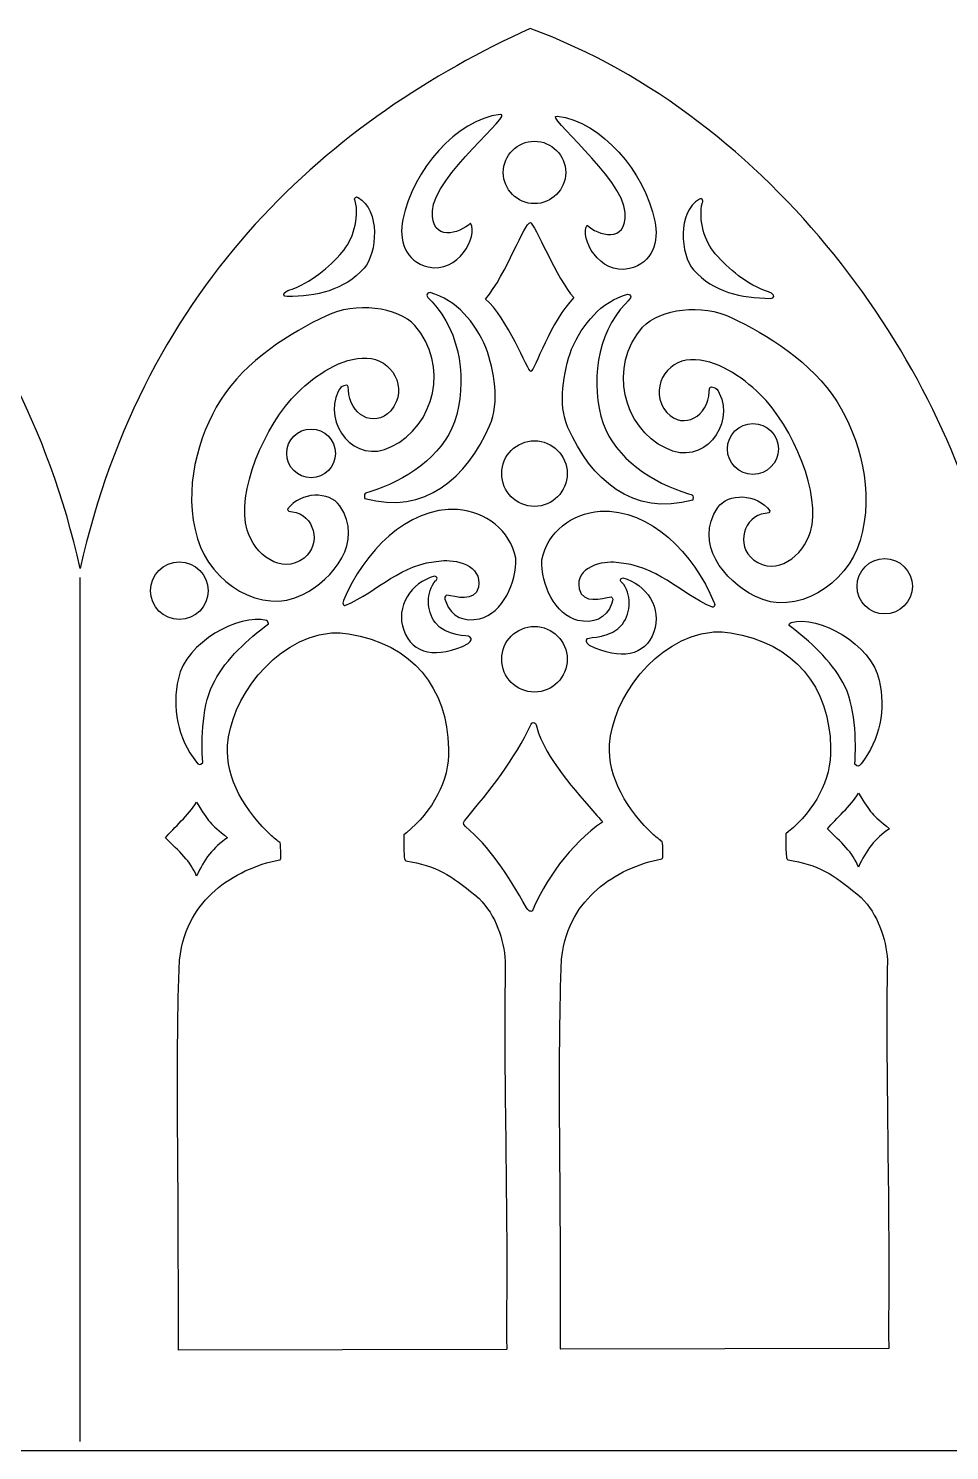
# Model space of a CAD drawing. Header units: centimetres. Extents: x -15.4 to 15.1, y -10.9 to 0.7.
# Drawn here: x -7.69 to -0.15, y -10.91 to 0.74 of the extents above; entities that cross this region are included whole.
import ezdxf
from ezdxf.lldxf.tags import DXFTag

# ---------------------------------------------------------------- set-up
doc = ezdxf.new("R2010")
doc.units = ezdxf.units.CM
doc.header["$MEASUREMENT"] = 0
doc.layers.add('Layer 1', color=7, linetype='Continuous')
tags = doc.linetypes.add('New Line3', pattern=[0.3, 0.1, -0.2]).pattern_tags.tags
tags[6:7] = [DXFTag(74, 4), DXFTag(75, 0), DXFTag(340, '0'), DXFTag(46, 1.0), DXFTag(50, 0.0), DXFTag(44, 0.0), DXFTag(45, 0.0)]
tags[4:5] = [DXFTag(74, 4), DXFTag(75, 0), DXFTag(340, '0'), DXFTag(46, 1.0), DXFTag(50, 0.0), DXFTag(44, 0.0), DXFTag(45, 0.0)]

msp = doc.modelspace()

# ---------------------------------------------------------------- linework, layer by layer
at = {"layer": 'Layer 1', "color": 31, "lineweight": 25}
for points, knots in [([(11.30965, 0.74421), (13.30037, 0.00691), (14.70124, -1.98381), (15.06989, -3.71647), (15.06989, -3.71647), (15.06989, -3.71647), (15.06118, -10.90517), (15.06118, -10.90517), (15.06118, -10.90517), (15.06118, -10.90517), (7.62549, -10.90517), (7.62549, -10.90517), (7.62549, -10.90517), (7.62549, -10.90517), (0.17873, -10.90517), (0.17873, -10.90517), (0.17873, -10.90517), (0.17873, -10.90517), (-7.27039, -10.90517), (-7.27039, -10.90517), (-7.27039, -10.90517), (-7.27039, -10.90517), (-15.38072, -10.90517), (-15.38072, -10.90517), (-15.38072, -10.90517), (-15.38072, -10.90517), (-15.38072, -3.6796), (-15.38072, -3.6796), (-15.38072, -3.6796), (-15.38072, -3.6796), (-14.71715, -3.6796), (-14.71715, -3.6796), (-14.71715, -3.6796), (-14.3485, -1.98381), (-12.94762, 0.00691), (-10.9569, 0.74421), (-10.9569, 0.74421), (-9.33484, 0.00691), (-7.79972, -1.32281), (-7.27039, -3.6796), (-7.27039, -3.6796), (-6.74105, -1.32281), (-5.20594, 0.00691), (-3.58387, 0.74421), (-3.58387, 0.74421), (-1.59316, 0.00691), (-0.19228, -1.98381), (0.17637, -3.6796), (0.17637, -3.6796), (0.70571, -1.32281), (2.24082, 0.00691), (3.86289, 0.74421), (3.86289, 0.74421), (5.8536, 0.00691), (7.25448, -1.98381), (7.62313, -3.6796), (7.62313, -3.6796), (8.15247, -1.32281), (9.68758, 0.00691), (11.30965, 0.74421)], [0, 0, 0, 0, 0.0625, 0.0625, 0.0625, 0.0625, 0.125, 0.125, 0.125, 0.125, 0.1875, 0.1875, 0.1875, 0.1875, 0.25, 0.25, 0.25, 0.25, 0.3125, 0.3125, 0.3125, 0.3125, 0.375, 0.375, 0.375, 0.375, 0.4375, 0.4375, 0.4375, 0.4375, 0.5, 0.5, 0.5, 0.5, 0.5625, 0.5625, 0.5625, 0.5625, 0.625, 0.625, 0.625, 0.625, 0.6875, 0.6875, 0.6875, 0.6875, 0.75, 0.75, 0.75, 0.75, 0.8125, 0.8125, 0.8125, 0.8125, 0.875, 0.875, 0.875, 0.875, 1, 1, 1, 1]), ([(-4.41987, -1.20964), (-4.61123, -1.16547), (-4.66251, -0.98498), (-4.62825, -0.82128), (-4.62825, -0.82128), (-4.54301, -0.41399), (-4.19168, -0.00548), (-3.8297, 0.04055), (-3.8297, 0.04055), (-3.70716, 0.05613), (-4.37061, -0.4644), (-4.38559, -0.75023), (-4.38559, -0.75023), (-4.39926, -1.01124), (-4.16096, -0.93508), (-4.07282, -0.85208), (-4.07282, -0.85208), (-4.00967, -0.95812), (-4.17356, -1.26649), (-4.41988, -1.20964), (-4.41988, -1.20964), (-4.41988, -1.20964), (-4.41987, -1.20964), (-4.41987, -1.20964)], [0, 0, 0, 0, 0.14285714, 0.14285714, 0.14285714, 0.14285714, 0.28571429, 0.28571429, 0.28571429, 0.28571429, 0.42857143, 0.42857143, 0.42857143, 0.42857143, 0.57142857, 0.57142857, 0.57142857, 0.57142857, 0.71428571, 0.71428571, 0.71428571, 0.71428571, 1, 1, 1, 1]), ([(-2.77214, -1.22348), (-2.58078, -1.17931), (-2.5295, -0.99882), (-2.56376, -0.83512), (-2.56376, -0.83512), (-2.649, -0.42783), (-3.00033, -0.01932), (-3.36231, 0.02671), (-3.36231, 0.02671), (-3.48485, 0.04229), (-2.8214, -0.47824), (-2.80642, -0.76407), (-2.80642, -0.76407), (-2.79275, -1.02508), (-3.03105, -0.94892), (-3.11919, -0.86592), (-3.11919, -0.86592), (-3.18234, -0.97196), (-3.01845, -1.28033), (-2.77213, -1.22348), (-2.77213, -1.22348), (-2.77213, -1.22348), (-2.77214, -1.22348), (-2.77214, -1.22348)], [0, 0, 0, 0, 0.14285714, 0.14285714, 0.14285714, 0.14285714, 0.28571429, 0.28571429, 0.28571429, 0.28571429, 0.42857143, 0.42857143, 0.42857143, 0.42857143, 0.57142857, 0.57142857, 0.57142857, 0.57142857, 0.71428571, 0.71428571, 0.71428571, 0.71428571, 1, 1, 1, 1]), ([(-3.80506, -0.43547), (-3.80506, -0.57664), (-3.69062, -0.69109), (-3.54944, -0.69109), (-3.54944, -0.69109), (-3.40827, -0.69109), (-3.29382, -0.57665), (-3.29382, -0.43547), (-3.29382, -0.43547), (-3.29382, -0.2943), (-3.40826, -0.17985), (-3.54944, -0.17985), (-3.54944, -0.17985), (-3.69061, -0.17985), (-3.80506, -0.29429), (-3.80506, -0.43547)], [0, 0, 0, 0, 0.2, 0.2, 0.2, 0.2, 0.4, 0.4, 0.4, 0.4, 0.6, 0.6, 0.6, 0.6, 1, 1, 1, 1]), ([(-4.94575, -1.22006), (-4.83661, -1.09797), (-4.81178, -0.74127), (-4.9943, -0.64101), (-4.9943, -0.64101), (-5.00734, -0.63408), (-5.00787, -0.63408), (-5.01515, -0.64066), (-5.01515, -0.64066), (-5.02367, -0.64837), (-5.02495, -0.66169), (-5.01775, -0.66766), (-5.01775, -0.66766), (-4.9813, -0.81123), (-5.03912, -0.99243), (-5.12362, -1.08766), (-5.12362, -1.08766), (-5.23558, -1.21385), (-5.3752, -1.33969), (-5.56085, -1.40052), (-5.56085, -1.40052), (-5.56474, -1.40052), (-5.5754, -1.40547), (-5.58454, -1.41153), (-5.58454, -1.41153), (-5.61358, -1.43077), (-5.60948, -1.44916), (-5.57529, -1.45297), (-5.57529, -1.45297), (-5.33452, -1.4514), (-5.10836, -1.40194), (-4.94576, -1.22005), (-4.94576, -1.22005), (-4.94576, -1.22005), (-4.94575, -1.22006), (-4.94575, -1.22006)], [0, 0, 0, 0, 0.1, 0.1, 0.1, 0.1, 0.2, 0.2, 0.2, 0.2, 0.3, 0.3, 0.3, 0.3, 0.4, 0.4, 0.4, 0.4, 0.5, 0.5, 0.5, 0.5, 0.6, 0.6, 0.6, 0.6, 0.7, 0.7, 0.7, 0.7, 0.8, 0.8, 0.8, 0.8, 1, 1, 1, 1]), ([(-2.24627, -1.23389), (-2.35541, -1.1118), (-2.38024, -0.7551), (-2.19772, -0.65484), (-2.19772, -0.65484), (-2.18468, -0.64791), (-2.18415, -0.64791), (-2.17687, -0.65449), (-2.17687, -0.65449), (-2.16835, -0.6622), (-2.16707, -0.67552), (-2.17427, -0.68149), (-2.17427, -0.68149), (-2.21072, -0.82506), (-2.1529, -1.00626), (-2.0684, -1.10149), (-2.0684, -1.10149), (-1.95644, -1.22768), (-1.81682, -1.35352), (-1.63117, -1.41435), (-1.63117, -1.41435), (-1.62728, -1.41435), (-1.61662, -1.4193), (-1.60748, -1.42536), (-1.60748, -1.42536), (-1.57844, -1.4446), (-1.58254, -1.46299), (-1.61673, -1.4668), (-1.61673, -1.4668), (-1.8575, -1.46523), (-2.08366, -1.41577), (-2.24626, -1.23388), (-2.24626, -1.23388), (-2.24626, -1.23388), (-2.24627, -1.23389), (-2.24627, -1.23389)], [0, 0, 0, 0, 0.1, 0.1, 0.1, 0.1, 0.2, 0.2, 0.2, 0.2, 0.3, 0.3, 0.3, 0.3, 0.4, 0.4, 0.4, 0.4, 0.5, 0.5, 0.5, 0.5, 0.6, 0.6, 0.6, 0.6, 0.7, 0.7, 0.7, 0.7, 0.8, 0.8, 0.8, 0.8, 1, 1, 1, 1]), ([(-3.2276, -1.46082), (-3.36138, -1.31697), (-3.55173, -0.84825), (-3.5831, -0.84605), (-3.5831, -0.84605), (-3.63435, -0.84245), (-3.77697, -1.2685), (-3.94974, -1.4725), (-3.94974, -1.4725), (-3.77595, -1.61856), (-3.60386, -2.06521), (-3.57843, -2.06646), (-3.57843, -2.06646), (-3.55408, -2.06766), (-3.40903, -1.63986), (-3.2276, -1.46082)], [0, 0, 0, 0, 0.2, 0.2, 0.2, 0.2, 0.4, 0.4, 0.4, 0.4, 0.6, 0.6, 0.6, 0.6, 1, 1, 1, 1]), ([(-6.30974, -3.4375), (-6.43106, -3.02963), (-6.30551, -2.59575), (-6.12162, -2.30195), (-6.12162, -2.30195), (-5.91727, -1.97545), (-5.54445, -1.74749), (-5.2543, -1.60923), (-5.2543, -1.60923), (-5.02017, -1.49766), (-4.66911, -1.53259), (-4.52871, -1.68996), (-4.52871, -1.68996), (-4.24512, -2.00784), (-4.36723, -2.51516), (-4.72048, -2.68135), (-4.72048, -2.68135), (-5.02575, -2.83681), (-5.28523, -2.48964), (-5.15627, -2.22882), (-5.15627, -2.22882), (-5.14172, -2.19983), (-5.1315, -2.18901), (-5.11222, -2.18221), (-5.11222, -2.18221), (-5.07912, -2.17053), (-5.07428, -2.175), (-5.07279, -2.21863), (-5.07279, -2.21863), (-5.06634, -2.41467), (-4.86819, -2.53668), (-4.72584, -2.38918), (-4.72584, -2.38918), (-4.57067, -2.19744), (-4.72667, -1.96141), (-4.92174, -1.95545), (-4.92174, -1.95545), (-5.13151, -1.94904), (-5.34287, -2.09531), (-5.48788, -2.23685), (-5.48788, -2.23685), (-5.76459, -2.50693), (-5.99402, -3.06375), (-5.90266, -3.36638), (-5.90266, -3.36638), (-5.84435, -3.55952), (-5.62503, -3.73825), (-5.43693, -3.59445), (-5.43693, -3.59445), (-5.28763, -3.48031), (-5.3551, -3.23386), (-5.53252, -3.21612), (-5.53252, -3.21612), (-5.55756, -3.21411), (-5.57134, -3.20626), (-5.57119, -3.19408), (-5.57119, -3.19408), (-5.46617, -3.0471), (-5.22599, -3.04625), (-5.14461, -3.16598), (-5.14461, -3.16598), (-4.9435, -3.46186), (-5.19923, -3.76656), (-5.44796, -3.8936), (-5.44796, -3.8936), (-5.78335, -4.0649), (-6.20234, -3.79855), (-6.30974, -3.4375)], [0, 0, 0, 0, 0.05555556, 0.05555556, 0.05555556, 0.05555556, 0.11111111, 0.11111111, 0.11111111, 0.11111111, 0.16666667, 0.16666667, 0.16666667, 0.16666667, 0.22222222, 0.22222222, 0.22222222, 0.22222222, 0.27777778, 0.27777778, 0.27777778, 0.27777778, 0.33333333, 0.33333333, 0.33333333, 0.33333333, 0.38888889, 0.38888889, 0.38888889, 0.38888889, 0.44444444, 0.44444444, 0.44444444, 0.44444444, 0.5, 0.5, 0.5, 0.5, 0.55555556, 0.55555556, 0.55555556, 0.55555556, 0.61111111, 0.61111111, 0.61111111, 0.61111111, 0.66666667, 0.66666667, 0.66666667, 0.66666667, 0.72222222, 0.72222222, 0.72222222, 0.72222222, 0.77777778, 0.77777778, 0.77777778, 0.77777778, 0.83333333, 0.83333333, 0.83333333, 0.83333333, 0.88888889, 0.88888889, 0.88888889, 0.88888889, 1, 1, 1, 1]), ([(-4.93932, -3.10502), (-4.94053, -3.10381), (-4.94152, -3.09497), (-4.94152, -3.08538), (-4.94152, -3.08538), (-4.94152, -3.06428), (-4.93819, -3.06133), (-4.90516, -3.05312), (-4.90516, -3.05312), (-4.60415, -2.96424), (-4.30691, -2.76141), (-4.2049, -2.47885), (-4.2049, -2.47885), (-4.09721, -2.15463), (-4.15178, -1.74561), (-4.38799, -1.49653), (-4.38799, -1.49653), (-4.42207, -1.46078), (-4.4308, -1.4495), (-4.4308, -1.44126), (-4.4308, -1.44126), (-4.4308, -1.42769), (-4.42051, -1.41881), (-4.40501, -1.419), (-4.40501, -1.419), (-4.18391, -1.48115), (-4.03932, -1.66231), (-3.94683, -1.86884), (-3.94683, -1.86884), (-3.87897, -2.06187), (-3.83216, -2.31609), (-3.91673, -2.51012), (-3.91673, -2.51012), (-4.10364, -2.93587), (-4.44464, -3.24289), (-4.93931, -3.10502), (-4.93931, -3.10502), (-4.93931, -3.10502), (-4.93932, -3.10502), (-4.93932, -3.10502)], [0, 0, 0, 0, 0.09090909, 0.09090909, 0.09090909, 0.09090909, 0.18181818, 0.18181818, 0.18181818, 0.18181818, 0.27272727, 0.27272727, 0.27272727, 0.27272727, 0.36363636, 0.36363636, 0.36363636, 0.36363636, 0.45454545, 0.45454545, 0.45454545, 0.45454545, 0.54545455, 0.54545455, 0.54545455, 0.54545455, 0.63636364, 0.63636364, 0.63636364, 0.63636364, 0.72727273, 0.72727273, 0.72727273, 0.72727273, 0.81818182, 0.81818182, 0.81818182, 0.81818182, 1, 1, 1, 1]), ([(-2.2527, -3.11885), (-2.25149, -3.11764), (-2.2505, -3.1088), (-2.2505, -3.09921), (-2.2505, -3.09921), (-2.2505, -3.07811), (-2.25383, -3.07516), (-2.28686, -3.06695), (-2.28686, -3.06695), (-2.58787, -2.97807), (-2.88511, -2.77524), (-2.98712, -2.49268), (-2.98712, -2.49268), (-3.09481, -2.16846), (-3.04024, -1.75944), (-2.80403, -1.51036), (-2.80403, -1.51036), (-2.76995, -1.47461), (-2.76122, -1.46333), (-2.76122, -1.45509), (-2.76122, -1.45509), (-2.76122, -1.44152), (-2.77151, -1.43264), (-2.78701, -1.43283), (-2.78701, -1.43283), (-3.00811, -1.49498), (-3.1527, -1.67614), (-3.24519, -1.88267), (-3.24519, -1.88267), (-3.31305, -2.0757), (-3.35986, -2.32992), (-3.27529, -2.52395), (-3.27529, -2.52395), (-3.08838, -2.9497), (-2.74738, -3.25672), (-2.25271, -3.11885), (-2.25271, -3.11885), (-2.25271, -3.11885), (-2.2527, -3.11885), (-2.2527, -3.11885)], [0, 0, 0, 0, 0.09090909, 0.09090909, 0.09090909, 0.09090909, 0.18181818, 0.18181818, 0.18181818, 0.18181818, 0.27272727, 0.27272727, 0.27272727, 0.27272727, 0.36363636, 0.36363636, 0.36363636, 0.36363636, 0.45454545, 0.45454545, 0.45454545, 0.45454545, 0.54545455, 0.54545455, 0.54545455, 0.54545455, 0.63636364, 0.63636364, 0.63636364, 0.63636364, 0.72727273, 0.72727273, 0.72727273, 0.72727273, 0.81818182, 0.81818182, 0.81818182, 0.81818182, 1, 1, 1, 1]), ([(-0.88228, -3.45133), (-0.76096, -3.04346), (-0.88651, -2.60958), (-1.0704, -2.31578), (-1.0704, -2.31578), (-1.27475, -1.98928), (-1.64757, -1.76132), (-1.93772, -1.62306), (-1.93772, -1.62306), (-2.17185, -1.51149), (-2.52291, -1.54642), (-2.66331, -1.70379), (-2.66331, -1.70379), (-2.9469, -2.02167), (-2.82479, -2.52899), (-2.47154, -2.69518), (-2.47154, -2.69518), (-2.16627, -2.85064), (-1.90679, -2.50347), (-2.03575, -2.24265), (-2.03575, -2.24265), (-2.0503, -2.21366), (-2.06052, -2.20284), (-2.0798, -2.19604), (-2.0798, -2.19604), (-2.1129, -2.18436), (-2.11774, -2.18883), (-2.11923, -2.23246), (-2.11923, -2.23246), (-2.12568, -2.4285), (-2.32383, -2.55051), (-2.46618, -2.40301), (-2.46618, -2.40301), (-2.62135, -2.21127), (-2.46535, -1.97524), (-2.27028, -1.96928), (-2.27028, -1.96928), (-2.06051, -1.96287), (-1.84915, -2.10914), (-1.70414, -2.25068), (-1.70414, -2.25068), (-1.42743, -2.52076), (-1.198, -3.07758), (-1.28936, -3.38021), (-1.28936, -3.38021), (-1.34767, -3.57335), (-1.56699, -3.75208), (-1.75509, -3.60828), (-1.75509, -3.60828), (-1.90439, -3.49414), (-1.83692, -3.24769), (-1.6595, -3.22995), (-1.6595, -3.22995), (-1.63446, -3.22794), (-1.62068, -3.22009), (-1.62083, -3.20791), (-1.62083, -3.20791), (-1.72585, -3.06093), (-1.96603, -3.06008), (-2.04741, -3.17981), (-2.04741, -3.17981), (-2.24852, -3.47569), (-1.99279, -3.78039), (-1.74406, -3.90743), (-1.74406, -3.90743), (-1.40867, -4.07873), (-0.98968, -3.81238), (-0.88228, -3.45133)], [0, 0, 0, 0, 0.05555556, 0.05555556, 0.05555556, 0.05555556, 0.11111111, 0.11111111, 0.11111111, 0.11111111, 0.16666667, 0.16666667, 0.16666667, 0.16666667, 0.22222222, 0.22222222, 0.22222222, 0.22222222, 0.27777778, 0.27777778, 0.27777778, 0.27777778, 0.33333333, 0.33333333, 0.33333333, 0.33333333, 0.38888889, 0.38888889, 0.38888889, 0.38888889, 0.44444444, 0.44444444, 0.44444444, 0.44444444, 0.5, 0.5, 0.5, 0.5, 0.55555556, 0.55555556, 0.55555556, 0.55555556, 0.61111111, 0.61111111, 0.61111111, 0.61111111, 0.66666667, 0.66666667, 0.66666667, 0.66666667, 0.72222222, 0.72222222, 0.72222222, 0.72222222, 0.77777778, 0.77777778, 0.77777778, 0.77777778, 0.83333333, 0.83333333, 0.83333333, 0.83333333, 0.88888889, 0.88888889, 0.88888889, 0.88888889, 1, 1, 1, 1]), ([(-5.57853, -2.73686), (-5.57853, -2.84706), (-5.48919, -2.9364), (-5.37899, -2.9364), (-5.37899, -2.9364), (-5.26879, -2.9364), (-5.17945, -2.84706), (-5.17945, -2.73686), (-5.17945, -2.73686), (-5.17945, -2.62666), (-5.26879, -2.53732), (-5.37899, -2.53732), (-5.37899, -2.53732), (-5.48919, -2.53732), (-5.57853, -2.62666), (-5.57853, -2.73686)], [0, 0, 0, 0, 0.2, 0.2, 0.2, 0.2, 0.4, 0.4, 0.4, 0.4, 0.6, 0.6, 0.6, 0.6, 1, 1, 1, 1]), ([(-1.96869, -2.70058), (-1.96869, -2.81579), (-1.87529, -2.90919), (-1.76008, -2.90919), (-1.76008, -2.90919), (-1.64487, -2.90919), (-1.55147, -2.81579), (-1.55147, -2.70058), (-1.55147, -2.70058), (-1.55147, -2.58537), (-1.64487, -2.49197), (-1.76008, -2.49197), (-1.76008, -2.49197), (-1.87529, -2.49197), (-1.96869, -2.58537), (-1.96869, -2.70058)], [0, 0, 0, 0, 0.2, 0.2, 0.2, 0.2, 0.4, 0.4, 0.4, 0.4, 0.6, 0.6, 0.6, 0.6, 1, 1, 1, 1]), ([(-3.81785, -2.90219), (-3.81785, -3.05042), (-3.69768, -3.17059), (-3.54945, -3.17059), (-3.54945, -3.17059), (-3.40122, -3.17059), (-3.28105, -3.05042), (-3.28105, -2.90219), (-3.28105, -2.90219), (-3.28105, -2.75396), (-3.40122, -2.63379), (-3.54945, -2.63379), (-3.54945, -2.63379), (-3.69768, -2.63379), (-3.81785, -2.75396), (-3.81785, -2.90219)], [0, 0, 0, 0, 0.2, 0.2, 0.2, 0.2, 0.4, 0.4, 0.4, 0.4, 0.6, 0.6, 0.6, 0.6, 1, 1, 1, 1]), ([(-4.2768, -3.95014), (-4.28746, -3.9195), (-4.28566, -3.90646), (-4.26966, -3.89848), (-4.26966, -3.89848), (-4.19301, -3.90735), (-4.03929, -3.96358), (-4.00861, -3.83167), (-4.00861, -3.83167), (-3.9722, -3.65236), (-4.20606, -3.60042), (-4.31295, -3.61768), (-4.31295, -3.61768), (-4.6518, -3.63888), (-4.81951, -3.86092), (-5.10192, -3.98397), (-5.10192, -3.98397), (-5.1089, -3.98397), (-5.11945, -3.97074), (-5.11945, -3.96198), (-5.11945, -3.96198), (-5.11945, -3.95879), (-5.1164, -3.94973), (-5.11266, -3.94184), (-5.11266, -3.94184), (-4.94807, -3.54387), (-4.59498, -3.17692), (-4.18058, -3.19538), (-4.18058, -3.19538), (-3.94641, -3.2195), (-3.7494, -3.36246), (-3.70221, -3.59578), (-3.70221, -3.59578), (-3.6951, -3.79334), (-3.80806, -4.04619), (-3.99902, -4.09131), (-3.99902, -4.09131), (-4.12501, -4.11752), (-4.22776, -4.08248), (-4.27679, -3.95014), (-4.27679, -3.95014), (-4.27679, -3.95014), (-4.2768, -3.95014), (-4.2768, -3.95014)], [0, 0, 0, 0, 0.08333333, 0.08333333, 0.08333333, 0.08333333, 0.16666667, 0.16666667, 0.16666667, 0.16666667, 0.25, 0.25, 0.25, 0.25, 0.33333333, 0.33333333, 0.33333333, 0.33333333, 0.41666667, 0.41666667, 0.41666667, 0.41666667, 0.5, 0.5, 0.5, 0.5, 0.58333333, 0.58333333, 0.58333333, 0.58333333, 0.66666667, 0.66666667, 0.66666667, 0.66666667, 0.75, 0.75, 0.75, 0.75, 0.83333333, 0.83333333, 0.83333333, 0.83333333, 1, 1, 1, 1]), ([(-2.91521, -3.96397), (-2.90455, -3.93333), (-2.90635, -3.92029), (-2.92235, -3.91231), (-2.92235, -3.91231), (-2.999, -3.92118), (-3.15272, -3.97741), (-3.1834, -3.8455), (-3.1834, -3.8455), (-3.21981, -3.66619), (-2.98595, -3.61425), (-2.87906, -3.63151), (-2.87906, -3.63151), (-2.54021, -3.65271), (-2.3725, -3.87475), (-2.09009, -3.9978), (-2.09009, -3.9978), (-2.08311, -3.9978), (-2.07256, -3.98457), (-2.07256, -3.97581), (-2.07256, -3.97581), (-2.07256, -3.97262), (-2.07561, -3.96356), (-2.07935, -3.95567), (-2.07935, -3.95567), (-2.24394, -3.5577), (-2.59703, -3.19075), (-3.01143, -3.20921), (-3.01143, -3.20921), (-3.2456, -3.23333), (-3.44261, -3.37629), (-3.4898, -3.60961), (-3.4898, -3.60961), (-3.49691, -3.80717), (-3.38395, -4.06002), (-3.19299, -4.10514), (-3.19299, -4.10514), (-3.067, -4.13135), (-2.96425, -4.09631), (-2.91522, -3.96397), (-2.91522, -3.96397), (-2.91522, -3.96397), (-2.91521, -3.96397), (-2.91521, -3.96397)], [0, 0, 0, 0, 0.08333333, 0.08333333, 0.08333333, 0.08333333, 0.16666667, 0.16666667, 0.16666667, 0.16666667, 0.25, 0.25, 0.25, 0.25, 0.33333333, 0.33333333, 0.33333333, 0.33333333, 0.41666667, 0.41666667, 0.41666667, 0.41666667, 0.5, 0.5, 0.5, 0.5, 0.58333333, 0.58333333, 0.58333333, 0.58333333, 0.66666667, 0.66666667, 0.66666667, 0.66666667, 0.75, 0.75, 0.75, 0.75, 0.83333333, 0.83333333, 0.83333333, 0.83333333, 1, 1, 1, 1]), ([(-0.90751, -3.82525), (-0.90751, -3.95048), (-0.80599, -4.052), (-0.68076, -4.052), (-0.68076, -4.052), (-0.55553, -4.052), (-0.45401, -3.95048), (-0.45401, -3.82525), (-0.45401, -3.82525), (-0.45401, -3.70002), (-0.55553, -3.5985), (-0.68076, -3.5985), (-0.68076, -3.5985), (-0.80599, -3.5985), (-0.90751, -3.70002), (-0.90751, -3.82525)], [0, 0, 0, 0, 0.2, 0.2, 0.2, 0.2, 0.4, 0.4, 0.4, 0.4, 0.6, 0.6, 0.6, 0.6, 1, 1, 1, 1]), ([(-6.69414, -3.86153), (-6.69414, -3.99177), (-6.58856, -4.09735), (-6.45832, -4.09735), (-6.45832, -4.09735), (-6.32808, -4.09735), (-6.2225, -3.99177), (-6.2225, -3.86153), (-6.2225, -3.86153), (-6.2225, -3.73129), (-6.32808, -3.62571), (-6.45832, -3.62571), (-6.45832, -3.62571), (-6.58856, -3.62571), (-6.69414, -3.73129), (-6.69414, -3.86153)], [0, 0, 0, 0, 0.2, 0.2, 0.2, 0.2, 0.4, 0.4, 0.4, 0.4, 0.6, 0.6, 0.6, 0.6, 1, 1, 1, 1]), ([(-4.62086, -4.18568), (-4.69008, -3.99564), (-4.56025, -3.7922), (-4.36733, -3.74349), (-4.36733, -3.74349), (-4.35738, -3.74349), (-4.347, -3.75212), (-4.347, -3.76039), (-4.347, -3.76039), (-4.347, -3.76877), (-4.354, -3.77993), (-4.35926, -3.77993), (-4.35926, -3.77993), (-4.4392, -3.87314), (-4.43485, -4.02544), (-4.36315, -4.12215), (-4.36315, -4.12215), (-4.27684, -4.23858), (-4.088, -4.22634), (-4.07772, -4.23913), (-4.07772, -4.23913), (-4.06094, -4.26002), (-4.0626, -4.26611), (-4.09306, -4.29541), (-4.09306, -4.29541), (-4.3476, -4.4225), (-4.54865, -4.38393), (-4.62085, -4.18569), (-4.62085, -4.18569), (-4.62085, -4.18569), (-4.62086, -4.18568), (-4.62086, -4.18568)], [0, 0, 0, 0, 0.11111111, 0.11111111, 0.11111111, 0.11111111, 0.22222222, 0.22222222, 0.22222222, 0.22222222, 0.33333333, 0.33333333, 0.33333333, 0.33333333, 0.44444444, 0.44444444, 0.44444444, 0.44444444, 0.55555556, 0.55555556, 0.55555556, 0.55555556, 0.66666667, 0.66666667, 0.66666667, 0.66666667, 0.77777778, 0.77777778, 0.77777778, 0.77777778, 1, 1, 1, 1]), ([(-2.57115, -4.19951), (-2.50193, -4.00947), (-2.63176, -3.80603), (-2.82468, -3.75732), (-2.82468, -3.75732), (-2.83463, -3.75732), (-2.84501, -3.76595), (-2.84501, -3.77422), (-2.84501, -3.77422), (-2.84501, -3.7826), (-2.83801, -3.79376), (-2.83275, -3.79376), (-2.83275, -3.79376), (-2.75281, -3.88697), (-2.75716, -4.03927), (-2.82886, -4.13598), (-2.82886, -4.13598), (-2.91517, -4.25241), (-3.10401, -4.24017), (-3.11429, -4.25296), (-3.11429, -4.25296), (-3.13107, -4.27385), (-3.12941, -4.27994), (-3.09895, -4.30924), (-3.09895, -4.30924), (-2.84441, -4.43633), (-2.64336, -4.39776), (-2.57116, -4.19952), (-2.57116, -4.19952), (-2.57116, -4.19952), (-2.57115, -4.19951), (-2.57115, -4.19951)], [0, 0, 0, 0, 0.11111111, 0.11111111, 0.11111111, 0.11111111, 0.22222222, 0.22222222, 0.22222222, 0.22222222, 0.33333333, 0.33333333, 0.33333333, 0.33333333, 0.44444444, 0.44444444, 0.44444444, 0.44444444, 0.55555556, 0.55555556, 0.55555556, 0.55555556, 0.66666667, 0.66666667, 0.66666667, 0.66666667, 0.77777778, 0.77777778, 0.77777778, 0.77777778, 1, 1, 1, 1]), ([(-6.31826, -5.26728), (-6.47407, -5.06604), (-6.52052, -4.81906), (-6.46635, -4.5797), (-6.46635, -4.5797), (-6.40419, -4.28752), (-5.96917, -4.04437), (-5.74412, -4.10699), (-5.74412, -4.10699), (-5.7351, -4.11182), (-5.7263, -4.12746), (-5.72886, -4.13412), (-5.72886, -4.13412), (-5.89656, -4.25771), (-6.07602, -4.42366), (-6.16894, -4.59974), (-6.16894, -4.59974), (-6.27255, -4.7786), (-6.27912, -5.07828), (-6.2672, -5.26912), (-6.2672, -5.26912), (-6.28994, -5.29321), (-6.29998, -5.28799), (-6.31826, -5.26728)], [0, 0, 0, 0, 0.14285714, 0.14285714, 0.14285714, 0.14285714, 0.28571429, 0.28571429, 0.28571429, 0.28571429, 0.42857143, 0.42857143, 0.42857143, 0.42857143, 0.57142857, 0.57142857, 0.57142857, 0.57142857, 0.71428571, 0.71428571, 0.71428571, 0.71428571, 1, 1, 1, 1]), ([(-0.87375, -5.28112), (-0.71794, -5.07988), (-0.67149, -4.8329), (-0.72566, -4.59354), (-0.72566, -4.59354), (-0.78782, -4.30136), (-1.22284, -4.05821), (-1.44789, -4.12083), (-1.44789, -4.12083), (-1.45691, -4.12566), (-1.46571, -4.1413), (-1.46315, -4.14796), (-1.46315, -4.14796), (-1.29545, -4.27155), (-1.11599, -4.4375), (-1.02307, -4.61358), (-1.02307, -4.61358), (-0.91946, -4.79244), (-0.91289, -5.09212), (-0.92481, -5.28296), (-0.92481, -5.28296), (-0.90207, -5.30705), (-0.89203, -5.30183), (-0.87375, -5.28112)], [0, 0, 0, 0, 0.14285714, 0.14285714, 0.14285714, 0.14285714, 0.28571429, 0.28571429, 0.28571429, 0.28571429, 0.42857143, 0.42857143, 0.42857143, 0.42857143, 0.57142857, 0.57142857, 0.57142857, 0.57142857, 0.71428571, 0.71428571, 0.71428571, 0.71428571, 1, 1, 1, 1]), ([(-3.81785, -4.42313), (-3.81785, -4.57136), (-3.69768, -4.69153), (-3.54945, -4.69153), (-3.54945, -4.69153), (-3.40122, -4.69153), (-3.28105, -4.57136), (-3.28105, -4.42313), (-3.28105, -4.42313), (-3.28105, -4.2749), (-3.40122, -4.15473), (-3.54945, -4.15473), (-3.54945, -4.15473), (-3.69768, -4.15473), (-3.81785, -4.2749), (-3.81785, -4.42313)], [0, 0, 0, 0, 0.2, 0.2, 0.2, 0.2, 0.4, 0.4, 0.4, 0.4, 0.6, 0.6, 0.6, 0.6, 1, 1, 1, 1]), ([(-3.77758, -10.07779), (-3.77617, -10.07609), (-3.77595, -10.05912), (-3.7771, -10.04008), (-3.7771, -10.04008), (-3.77824, -10.02104), (-3.77879, -9.91774), (-3.7783, -9.81053), (-3.7783, -9.81053), (-3.76812, -8.82398), (-3.80392, -7.8198), (-3.78842, -6.89527), (-3.78842, -6.89527), (-3.79903, -6.72044), (-3.86695, -6.51873), (-4.00282, -6.38426), (-4.00282, -6.38426), (-4.20081, -6.21767), (-4.322, -6.12549), (-4.5588, -6.08341), (-4.5588, -6.08341), (-4.6098, -6.07457), (-4.6091, -6.07483), (-4.61226, -6.06303), (-4.61226, -6.06303), (-4.61705, -6.04515), (-4.61978, -5.99796), (-4.6201, -5.92748), (-4.6201, -5.92748), (-4.6201, -5.92748), (-4.6204, -5.86116), (-4.6204, -5.86116), (-4.6204, -5.86116), (-4.6204, -5.86116), (-4.59689, -5.84368), (-4.59689, -5.84368), (-4.59689, -5.84368), (-4.38621, -5.66705), (-4.24549, -5.42605), (-4.25274, -5.15759), (-4.25274, -5.15759), (-4.26423, -4.65626), (-4.5446, -4.29988), (-5.07282, -4.21583), (-5.07282, -4.21583), (-5.14181, -4.20564), (-5.18581, -4.20361), (-5.2271, -4.20873), (-5.2271, -4.20873), (-5.69126, -4.26069), (-6.04326, -4.76388), (-6.06306, -5.129), (-6.06306, -5.129), (-6.08379, -5.39883), (-5.91334, -5.67423), (-5.7031, -5.86867), (-5.7031, -5.86867), (-5.69097, -5.88), (-5.6712, -5.89652), (-5.65918, -5.90538), (-5.65918, -5.90538), (-5.64716, -5.91424), (-5.63543, -5.92383), (-5.63311, -5.92668), (-5.63311, -5.92668), (-5.62908, -5.93165), (-5.62687, -5.9782), (-5.6278, -6.03837), (-5.6278, -6.03837), (-5.62817, -6.06255), (-5.62888, -6.06487), (-5.63641, -6.06658), (-5.63641, -6.06658), (-5.82639, -6.10149), (-6.02085, -6.19096), (-6.1658, -6.31739), (-6.1658, -6.31739), (-6.31027, -6.4499), (-6.41904, -6.59907), (-6.45773, -6.88746), (-6.45773, -6.88746), (-6.48745, -7.71733), (-6.46667, -8.4632), (-6.4666, -9.26216), (-6.4666, -9.26216), (-6.46664, -9.84856), (-6.46587, -10.08177), (-6.46394, -10.08369), (-6.46394, -10.08369), (-6.46394, -10.08369), (-3.77758, -10.07779), (-3.77758, -10.07779)], [0, 0, 0, 0, 0.04166667, 0.04166667, 0.04166667, 0.04166667, 0.08333333, 0.08333333, 0.08333333, 0.08333333, 0.125, 0.125, 0.125, 0.125, 0.16666667, 0.16666667, 0.16666667, 0.16666667, 0.20833333, 0.20833333, 0.20833333, 0.20833333, 0.25, 0.25, 0.25, 0.25, 0.29166667, 0.29166667, 0.29166667, 0.29166667, 0.33333333, 0.33333333, 0.33333333, 0.33333333, 0.375, 0.375, 0.375, 0.375, 0.41666667, 0.41666667, 0.41666667, 0.41666667, 0.45833333, 0.45833333, 0.45833333, 0.45833333, 0.5, 0.5, 0.5, 0.5, 0.54166667, 0.54166667, 0.54166667, 0.54166667, 0.58333333, 0.58333333, 0.58333333, 0.58333333, 0.625, 0.625, 0.625, 0.625, 0.66666667, 0.66666667, 0.66666667, 0.66666667, 0.70833333, 0.70833333, 0.70833333, 0.70833333, 0.75, 0.75, 0.75, 0.75, 0.79166667, 0.79166667, 0.79166667, 0.79166667, 0.83333333, 0.83333333, 0.83333333, 0.83333333, 0.875, 0.875, 0.875, 0.875, 0.91666667, 0.91666667, 0.91666667, 0.91666667, 1, 1, 1, 1]), ([(-0.64824, -10.06939), (-0.64683, -10.06769), (-0.64661, -10.05072), (-0.64776, -10.03168), (-0.64776, -10.03168), (-0.6489, -10.01264), (-0.64945, -9.90934), (-0.64896, -9.80213), (-0.64896, -9.80213), (-0.63878, -8.81558), (-0.67458, -7.8114), (-0.65908, -6.88687), (-0.65908, -6.88687), (-0.66969, -6.71204), (-0.73761, -6.51033), (-0.87348, -6.37586), (-0.87348, -6.37586), (-1.07147, -6.20927), (-1.19266, -6.11709), (-1.42946, -6.07501), (-1.42946, -6.07501), (-1.48046, -6.06617), (-1.47976, -6.06643), (-1.48292, -6.05463), (-1.48292, -6.05463), (-1.48771, -6.03675), (-1.49044, -5.98956), (-1.49076, -5.91908), (-1.49076, -5.91908), (-1.49076, -5.91908), (-1.49106, -5.85276), (-1.49106, -5.85276), (-1.49106, -5.85276), (-1.49106, -5.85276), (-1.46755, -5.83528), (-1.46755, -5.83528), (-1.46755, -5.83528), (-1.25687, -5.65865), (-1.11615, -5.41765), (-1.1234, -5.14919), (-1.1234, -5.14919), (-1.13489, -4.64786), (-1.41526, -4.29148), (-1.94348, -4.20743), (-1.94348, -4.20743), (-2.01247, -4.19724), (-2.05647, -4.19521), (-2.09776, -4.20033), (-2.09776, -4.20033), (-2.56192, -4.25229), (-2.91392, -4.75548), (-2.93372, -5.1206), (-2.93372, -5.1206), (-2.95445, -5.39043), (-2.784, -5.66583), (-2.57376, -5.86027), (-2.57376, -5.86027), (-2.56163, -5.8716), (-2.54186, -5.88812), (-2.52984, -5.89698), (-2.52984, -5.89698), (-2.51782, -5.90584), (-2.50609, -5.91543), (-2.50377, -5.91828), (-2.50377, -5.91828), (-2.49974, -5.92325), (-2.49753, -5.9698), (-2.49846, -6.02997), (-2.49846, -6.02997), (-2.49883, -6.05415), (-2.49954, -6.05647), (-2.50707, -6.05818), (-2.50707, -6.05818), (-2.69705, -6.09309), (-2.89151, -6.18256), (-3.03646, -6.30899), (-3.03646, -6.30899), (-3.18093, -6.4415), (-3.2897, -6.59067), (-3.32839, -6.87906), (-3.32839, -6.87906), (-3.35811, -7.70893), (-3.33733, -8.4548), (-3.33726, -9.25376), (-3.33726, -9.25376), (-3.3373, -9.84016), (-3.33653, -10.07337), (-3.3346, -10.07529), (-3.3346, -10.07529), (-3.3346, -10.07529), (-0.64824, -10.06939), (-0.64824, -10.06939)], [0, 0, 0, 0, 0.04166667, 0.04166667, 0.04166667, 0.04166667, 0.08333333, 0.08333333, 0.08333333, 0.08333333, 0.125, 0.125, 0.125, 0.125, 0.16666667, 0.16666667, 0.16666667, 0.16666667, 0.20833333, 0.20833333, 0.20833333, 0.20833333, 0.25, 0.25, 0.25, 0.25, 0.29166667, 0.29166667, 0.29166667, 0.29166667, 0.33333333, 0.33333333, 0.33333333, 0.33333333, 0.375, 0.375, 0.375, 0.375, 0.41666667, 0.41666667, 0.41666667, 0.41666667, 0.45833333, 0.45833333, 0.45833333, 0.45833333, 0.5, 0.5, 0.5, 0.5, 0.54166667, 0.54166667, 0.54166667, 0.54166667, 0.58333333, 0.58333333, 0.58333333, 0.58333333, 0.625, 0.625, 0.625, 0.625, 0.66666667, 0.66666667, 0.66666667, 0.66666667, 0.70833333, 0.70833333, 0.70833333, 0.70833333, 0.75, 0.75, 0.75, 0.75, 0.79166667, 0.79166667, 0.79166667, 0.79166667, 0.83333333, 0.83333333, 0.83333333, 0.83333333, 0.875, 0.875, 0.875, 0.875, 0.91666667, 0.91666667, 0.91666667, 0.91666667, 1, 1, 1, 1]), ([(-2.992, -5.75696), (-2.99468, -5.75428), (-2.99755, -5.7501), (-2.99838, -5.74768), (-2.99838, -5.74768), (-2.9992, -5.74526), (-3.01713, -5.72561), (-3.03822, -5.70402), (-3.03822, -5.70402), (-3.20809, -5.50641), (-3.46184, -5.23269), (-3.52999, -4.98033), (-3.52999, -4.98033), (-3.53749, -4.9491), (-3.54402, -4.94103), (-3.56063, -4.94243), (-3.56063, -4.94243), (-3.56956, -4.94319), (-3.57307, -4.94688), (-3.58333, -4.96626), (-3.58333, -4.96626), (-3.69703, -5.222), (-3.93403, -5.52341), (-4.1071, -5.72682), (-4.1071, -5.72682), (-4.13589, -5.75773), (-4.13725, -5.76838), (-4.11562, -5.79329), (-4.11562, -5.79329), (-3.91823, -5.9593), (-3.77077, -6.18049), (-3.61487, -6.46024), (-3.61487, -6.46024), (-3.59804, -6.48305), (-3.59377, -6.48677), (-3.58539, -6.48595), (-3.58539, -6.48595), (-3.58, -6.48542), (-3.572, -6.48695), (-3.56762, -6.48934), (-3.56762, -6.48934), (-3.47585, -6.25422), (-3.25309, -5.93102), (-2.99201, -5.75696), (-2.99201, -5.75696), (-2.99201, -5.75696), (-2.992, -5.75696), (-2.992, -5.75696)], [0, 0, 0, 0, 0.07692308, 0.07692308, 0.07692308, 0.07692308, 0.15384615, 0.15384615, 0.15384615, 0.15384615, 0.23076923, 0.23076923, 0.23076923, 0.23076923, 0.30769231, 0.30769231, 0.30769231, 0.30769231, 0.38461538, 0.38461538, 0.38461538, 0.38461538, 0.46153846, 0.46153846, 0.46153846, 0.46153846, 0.53846154, 0.53846154, 0.53846154, 0.53846154, 0.61538462, 0.61538462, 0.61538462, 0.61538462, 0.69230769, 0.69230769, 0.69230769, 0.69230769, 0.76923077, 0.76923077, 0.76923077, 0.76923077, 0.84615385, 0.84615385, 0.84615385, 0.84615385, 1, 1, 1, 1]), ([(-0.64061, -5.81184), (-0.78936, -5.68948), (-0.79028, -5.68739), (-0.89609, -5.52143), (-0.89609, -5.52143), (-0.95922, -5.62558), (-1.07898, -5.72808), (-1.15058, -5.81184), (-1.15058, -5.81184), (-1.03705, -5.92238), (-0.94418, -6.00417), (-0.89528, -6.12514), (-0.89528, -6.12514), (-0.83199, -5.98768), (-0.76214, -5.89155), (-0.64061, -5.81184)], [0, 0, 0, 0, 0.2, 0.2, 0.2, 0.2, 0.4, 0.4, 0.4, 0.4, 0.6, 0.6, 0.6, 0.6, 1, 1, 1, 1]), ([(-6.06254, -5.88557), (-6.21129, -5.76321), (-6.21221, -5.76112), (-6.31802, -5.59516), (-6.31802, -5.59516), (-6.38115, -5.69931), (-6.50091, -5.80181), (-6.57251, -5.88557), (-6.57251, -5.88557), (-6.45898, -5.99611), (-6.36611, -6.0779), (-6.31721, -6.19887), (-6.31721, -6.19887), (-6.25392, -6.06141), (-6.18407, -5.96528), (-6.06254, -5.88557)], [0, 0, 0, 0, 0.2, 0.2, 0.2, 0.2, 0.4, 0.4, 0.4, 0.4, 0.6, 0.6, 0.6, 0.6, 1, 1, 1, 1])]:
    msp.add_open_spline(points, degree=3, knots=knots, dxfattribs=at)
at = {"layer": 'Layer 1', "color": 3, "linetype": 'New Line3', "lineweight": 25}
msp.add_open_spline([(-7.27039, -10.83144), (-7.27039, -10.83144), (-7.27039, -3.75333), (-7.27039, -3.75333)], degree=3, dxfattribs=at)

doc.saveas('drawing.dxf')
